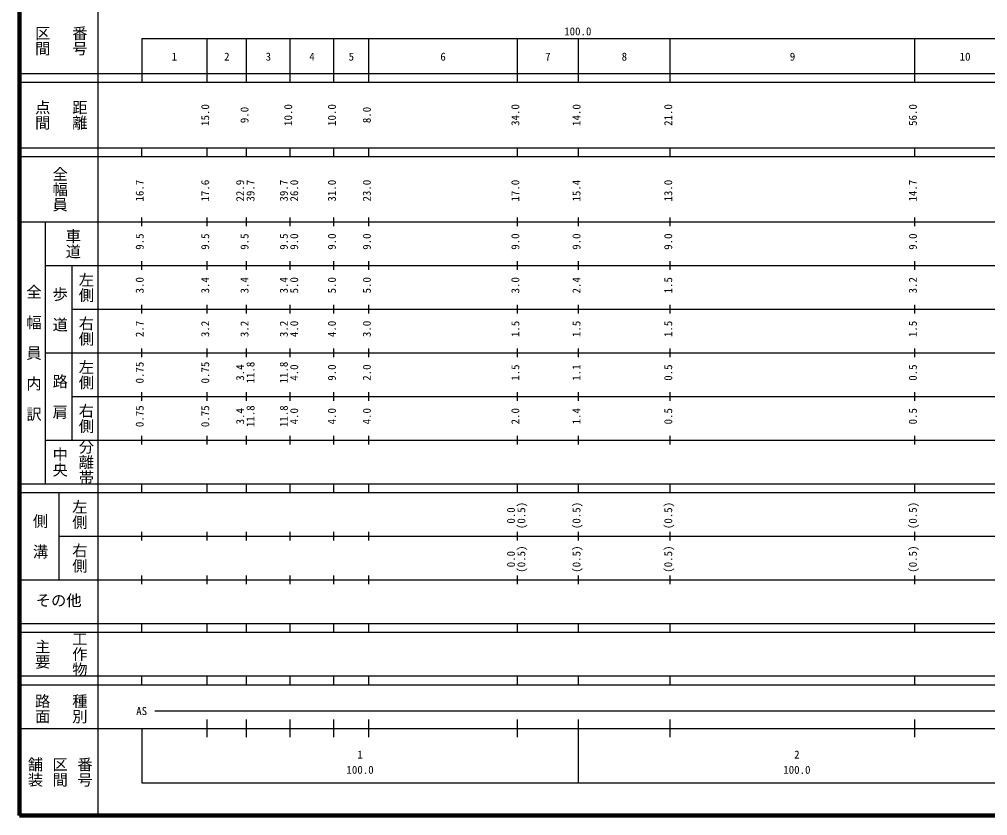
# Model space of a CAD drawing. Units: millimetres on the paper, enlarged 1000 times. Extents: x 40000 to 680000, y 20000 to 380000.
# Drawn here: x 40000 to 261662, y 20000 to 202409 of the extents above; entities that cross this region are included whole.
import ezdxf
from ezdxf.enums import TextEntityAlignment as Align

# ---------------------------------------------------------------- set-up
doc = ezdxf.new("R2010")
doc.units = ezdxf.units.MM
doc.header["$LTSCALE"] = 1000
doc.layers.add('M-TTL', color=2, linetype='Continuous', lineweight=140)
doc.layers.add('M-TTL-BAND', color=7, linetype='Continuous', lineweight=25)
doc.styles.add('@ＭＳ ゴシック', font='')
doc.styles.add('ＭＳ ゴシック', font='')
doc.styles.get('@ＭＳ ゴシック').set_extended_font_data('@MS Gothic')
doc.styles.get('ＭＳ ゴシック').set_extended_font_data('MS Gothic')

msp = doc.modelspace()

# ---------------------------------------------------------------- linework, layer by layer
at = {"layer": 'M-TTL'}
for p, q in [((40000, 380000), (40000, 20000)), ((40000, 20000), (680000, 20000))]:
    msp.add_line(p, q, dxfattribs=at)
at = {"layer": 'M-TTL-BAND'}
for p, q in [((58000, 370000), (58000, 20000)), ((68000, 198000), (579000, 198000)), ((68000, 198000), (68000, 188000)), ((83000, 188000), (83000, 198000)), ((92000, 188000), (92000, 198000)), ((102000, 188000), (102000, 198000)), ((112000, 188000), (112000, 198000)), ((120000, 188000), (120000, 198000)), ((154000, 188000), (154000, 198000)), ((168000, 188000), (168000, 198000)), ((189000, 188000), (189000, 198000)), ((245000, 188000), (245000, 198000)), ((40000, 190000), (579000, 190000)), ((40000, 188000), (579000, 188000)), ((40000, 173000), (579000, 173000)), ((68000, 171000), (68000, 173000)), ((83000, 171000), (83000, 173000)), ((92000, 171000), (92000, 173000)), ((102000, 171000), (102000, 173000)), ((112000, 171000), (112000, 173000)), ((120000, 171000), (120000, 173000)), ((154000, 171000), (154000, 173000)), ((168000, 171000), (168000, 173000)), ((189000, 171000), (189000, 173000)), ((245000, 171000), (245000, 173000)), ((40000, 171000), (579000, 171000)), ((40000, 156000), (579000, 156000)), ((46000, 96000), (46000, 156000)), ((68000, 155000), (68000, 157000)), ((83000, 155000), (83000, 157000)), ((92000, 155000), (92000, 157000)), ((102000, 155000), (102000, 157000)), ((112000, 155000), (112000, 157000)), ((120000, 155000), (120000, 157000)), ((154000, 155000), (154000, 157000)), ((168000, 155000), (168000, 157000)), ((189000, 155000), (189000, 157000)), ((245000, 155000), (245000, 157000)), ((68000, 145000), (68000, 147000)), ((83000, 145000), (83000, 147000)), ((92000, 145000), (92000, 147000)), ((102000, 145000), (102000, 147000)), ((112000, 145000), (112000, 147000)), ((120000, 145000), (120000, 147000)), ((154000, 145000), (154000, 147000)), ((168000, 145000), (168000, 147000)), ((189000, 145000), (189000, 147000)), ((245000, 145000), (245000, 147000)), ((46000, 146000), (579000, 146000)), ((52000, 146000), (52000, 106000)), ((52000, 136000), (579000, 136000)), ((68000, 135000), (68000, 137000)), ((83000, 135000), (83000, 137000)), ((92000, 135000), (92000, 137000)), ((102000, 135000), (102000, 137000)), ((112000, 135000), (112000, 137000)), ((120000, 135000), (120000, 137000)), ((154000, 135000), (154000, 137000)), ((168000, 135000), (168000, 137000)), ((189000, 135000), (189000, 137000)), ((245000, 135000), (245000, 137000)), ((68000, 125000), (68000, 127000)), ((83000, 125000), (83000, 127000)), ((92000, 125000), (92000, 127000)), ((102000, 125000), (102000, 127000)), ((112000, 125000), (112000, 127000)), ((120000, 125000), (120000, 127000)), ((154000, 125000), (154000, 127000)), ((168000, 125000), (168000, 127000)), ((189000, 125000), (189000, 127000)), ((245000, 125000), (245000, 127000)), ((46000, 126000), (579000, 126000)), ((52000, 116000), (579000, 116000)), ((68000, 115000), (68000, 117000)), ((83000, 115000), (83000, 117000)), ((92000, 115000), (92000, 117000)), ((102000, 115000), (102000, 117000)), ((112000, 115000), (112000, 117000)), ((120000, 115000), (120000, 117000)), ((154000, 115000), (154000, 117000)), ((168000, 115000), (168000, 117000)), ((189000, 115000), (189000, 117000)), ((245000, 115000), (245000, 117000)), ((68000, 105000), (68000, 107000)), ((83000, 105000), (83000, 107000)), ((92000, 105000), (92000, 107000)), ((102000, 105000), (102000, 107000)), ((112000, 105000), (112000, 107000)), ((120000, 105000), (120000, 107000)), ((154000, 105000), (154000, 107000)), ((168000, 105000), (168000, 107000)), ((189000, 105000), (189000, 107000)), ((245000, 105000), (245000, 107000)), ((46000, 106000), (579000, 106000)), ((40000, 96000), (579000, 96000)), ((68000, 94000), (68000, 96000)), ((83000, 94000), (83000, 96000)), ((92000, 94000), (92000, 96000)), ((102000, 94000), (102000, 96000)), ((112000, 94000), (112000, 96000)), ((120000, 94000), (120000, 96000)), ((154000, 94000), (154000, 96000)), ((168000, 94000), (168000, 96000)), ((189000, 94000), (189000, 96000)), ((245000, 94000), (245000, 96000)), ((40000, 94000), (579000, 94000)), ((49000, 94000), (49000, 74000)), ((68000, 83000), (68000, 85000)), ((83000, 83000), (83000, 85000)), ((92000, 83000), (92000, 85000)), ((102000, 83000), (102000, 85000)), ((112000, 83000), (112000, 85000)), ((120000, 83000), (120000, 85000)), ((154000, 83000), (154000, 85000)), ((168000, 83000), (168000, 85000)), ((189000, 83000), (189000, 85000)), ((245000, 83000), (245000, 85000)), ((49000, 84000), (579000, 84000)), ((40000, 74000), (579000, 74000)), ((68000, 73000), (68000, 75000)), ((83000, 73000), (83000, 75000)), ((92000, 73000), (92000, 75000)), ((102000, 73000), (102000, 75000)), ((112000, 73000), (112000, 75000)), ((120000, 73000), (120000, 75000)), ((154000, 73000), (154000, 75000)), ((168000, 73000), (168000, 75000)), ((189000, 73000), (189000, 75000)), ((245000, 73000), (245000, 75000)), ((40000, 64000), (579000, 64000)), ((68000, 62000), (68000, 64000)), ((83000, 62000), (83000, 64000)), ((92000, 62000), (92000, 64000)), ((102000, 62000), (102000, 64000)), ((112000, 62000), (112000, 64000)), ((120000, 62000), (120000, 64000)), ((154000, 62000), (154000, 64000)), ((168000, 62000), (168000, 64000)), ((189000, 62000), (189000, 64000)), ((245000, 62000), (245000, 64000)), ((40000, 62000), (579000, 62000)), ((40000, 52000), (579000, 52000)), ((68000, 50000), (68000, 52000)), ((83000, 50000), (83000, 52000)), ((92000, 50000), (92000, 52000)), ((102000, 50000), (102000, 52000)), ((112000, 50000), (112000, 52000)), ((120000, 50000), (120000, 52000)), ((154000, 50000), (154000, 52000)), ((168000, 50000), (168000, 52000)), ((189000, 50000), (189000, 52000)), ((245000, 50000), (245000, 52000)), ((40000, 50000), (579000, 50000)), ((71000, 44000), (465000, 44000)), ((40000, 40000), (579000, 40000)), ((68000, 40000), (68000, 27500)), ((83000, 38000), (83000, 42000)), ((92000, 38000), (92000, 42000)), ((102000, 38000), (102000, 42000)), ((112000, 38000), (112000, 42000)), ((120000, 38000), (120000, 42000)), ((154000, 38000), (154000, 42000)), ((168000, 27500), (168000, 42000)), ((189000, 38000), (189000, 42000)), ((245000, 38000), (245000, 42000)), ((68000, 27500), (579000, 27500))]:
    msp.add_line(p, q, dxfattribs=at)

# ---------------------------------------------------------------- texts
for s, height, rotation, style, p in [('区間', 2566, 270, '@ＭＳ ゴシック', (43250, 201000)), ('番号', 2566, 270, '@ＭＳ ゴシック', (51750, 201000)), ('点間', 2566, 270, '@ＭＳ ゴシック', (43250, 184000)), ('距離', 2566, 270, '@ＭＳ ゴシック', (51750, 184000)), ('15.0', 1833, 90, 'ＭＳ ゴシック', (84000, 178000)), ('9.0', 1833, 90, 'ＭＳ ゴシック', (93000, 178625)), ('10.0', 1833, 90, 'ＭＳ ゴシック', (103000, 178000)), ('10.0', 1833, 90, 'ＭＳ ゴシック', (113000, 178000)), ('8.0', 1833, 90, 'ＭＳ ゴシック', (121000, 178625)), ('34.0', 1833, 90, 'ＭＳ ゴシック', (155000, 178000)), ('14.0', 1833, 90, 'ＭＳ ゴシック', (169000, 178000)), ('21.0', 1833, 90, 'ＭＳ ゴシック', (190000, 178000)), ('56.0', 1833, 90, 'ＭＳ ゴシック', (246000, 178000)), ('全幅員', 2566, 270, '@ＭＳ ゴシック', (47250, 168750)), ('16.7', 1833, 90, 'ＭＳ ゴシック', (69000, 160674)), ('17.6', 1833, 90, 'ＭＳ ゴシック', (84000, 160674)), ('22.9', 1833, 90, 'ＭＳ ゴシック', (92000, 160674)), ('39.7', 1833, 90, 'ＭＳ ゴシック', (94370, 160674)), ('39.7', 1833, 90, 'ＭＳ ゴシック', (102000, 160674)), ('26.0', 1833, 90, 'ＭＳ ゴシック', (104370, 160674)), ('31.0', 1833, 90, 'ＭＳ ゴシック', (113000, 160674)), ('23.0', 1833, 90, 'ＭＳ ゴシック', (121000, 160674)), ('17.0', 1833, 90, 'ＭＳ ゴシック', (155000, 160674)), ('15.4', 1833, 90, 'ＭＳ ゴシック', (169000, 160674)), ('13.0', 1833, 90, 'ＭＳ ゴシック', (190000, 160674)), ('14.7', 1833, 90, 'ＭＳ ゴシック', (246000, 160674)), ('車道', 2566, 270, '@ＭＳ ゴシック', (50250, 154500)), ('9.5', 1833, 90, 'ＭＳ ゴシック', (69000, 149625)), ('9.5', 1833, 90, 'ＭＳ ゴシック', (84000, 149625)), ('9.5', 1833, 90, 'ＭＳ ゴシック', (93000, 149625)), ('9.5', 1833, 90, 'ＭＳ ゴシック', (102000, 149625)), ('9.0', 1833, 90, 'ＭＳ ゴシック', (104370, 149625)), ('9.0', 1833, 90, 'ＭＳ ゴシック', (113000, 149625)), ('9.0', 1833, 90, 'ＭＳ ゴシック', (121000, 149625)), ('9.0', 1833, 90, 'ＭＳ ゴシック', (155000, 149625)), ('9.0', 1833, 90, 'ＭＳ ゴシック', (169000, 149625)), ('9.0', 1833, 90, 'ＭＳ ゴシック', (190000, 149625)), ('9.0', 1833, 90, 'ＭＳ ゴシック', (246000, 149625)), ('左側', 2566, 270, '@ＭＳ ゴシック', (53250, 144500)), ('3.0', 1833, 90, 'ＭＳ ゴシック', (69000, 139625)), ('3.4', 1833, 90, 'ＭＳ ゴシック', (84000, 139625)), ('3.4', 1833, 90, 'ＭＳ ゴシック', (93000, 139625)), ('3.4', 1833, 90, 'ＭＳ ゴシック', (102000, 139625)), ('5.0', 1833, 90, 'ＭＳ ゴシック', (104370, 139625)), ('5.0', 1833, 90, 'ＭＳ ゴシック', (113000, 139625)), ('5.0', 1833, 90, 'ＭＳ ゴシック', (121000, 139625)), ('3.0', 1833, 90, 'ＭＳ ゴシック', (155000, 139625)), ('2.4', 1833, 90, 'ＭＳ ゴシック', (169000, 139625)), ('1.5', 1833, 90, 'ＭＳ ゴシック', (190000, 139625)), ('3.2', 1833, 90, 'ＭＳ ゴシック', (246000, 139625)), ('全\u3000幅\u3000員\u3000内\u3000訳', 2566, 270, '@ＭＳ ゴシック', (41250, 141750)), ('歩\u3000道', 2566, 270, '@ＭＳ ゴシック', (47250, 141250)), ('右側', 2566, 270, '@ＭＳ ゴシック', (53250, 134500)), ('2.7', 1833, 90, 'ＭＳ ゴシック', (69000, 129625)), ('3.2', 1833, 90, 'ＭＳ ゴシック', (84000, 129625)), ('3.2', 1833, 90, 'ＭＳ ゴシック', (93000, 129625)), ('3.2', 1833, 90, 'ＭＳ ゴシック', (102000, 129625)), ('4.0', 1833, 90, 'ＭＳ ゴシック', (104370, 129625)), ('4.0', 1833, 90, 'ＭＳ ゴシック', (113000, 129625)), ('3.0', 1833, 90, 'ＭＳ ゴシック', (121000, 129625)), ('1.5', 1833, 90, 'ＭＳ ゴシック', (155000, 129625)), ('1.5', 1833, 90, 'ＭＳ ゴシック', (169000, 129625)), ('1.5', 1833, 90, 'ＭＳ ゴシック', (190000, 129625)), ('1.5', 1833, 90, 'ＭＳ ゴシック', (246000, 129625)), ('左側', 2566, 270, '@ＭＳ ゴシック', (53250, 124500)), ('0.75', 1833, 90, 'ＭＳ ゴシック', (69000, 119000)), ('0.75', 1833, 90, 'ＭＳ ゴシック', (84000, 119000)), ('3.4', 1833, 90, 'ＭＳ ゴシック', (92000, 119625)), ('11.8', 1833, 90, 'ＭＳ ゴシック', (94370, 119000)), ('11.8', 1833, 90, 'ＭＳ ゴシック', (102000, 119000)), ('4.0', 1833, 90, 'ＭＳ ゴシック', (104370, 119625)), ('9.0', 1833, 90, 'ＭＳ ゴシック', (113000, 119625)), ('2.0', 1833, 90, 'ＭＳ ゴシック', (121000, 119625)), ('1.5', 1833, 90, 'ＭＳ ゴシック', (155000, 119625)), ('1.1', 1833, 90, 'ＭＳ ゴシック', (169000, 119625)), ('0.5', 1833, 90, 'ＭＳ ゴシック', (190000, 119625)), ('0.5', 1833, 90, 'ＭＳ ゴシック', (246000, 119625)), ('路\u3000肩', 2566, 270, '@ＭＳ ゴシック', (47250, 121250)), ('右側', 2566, 270, '@ＭＳ ゴシック', (53250, 114500)), ('0.75', 1833, 90, 'ＭＳ ゴシック', (69000, 109000)), ('0.75', 1833, 90, 'ＭＳ ゴシック', (84000, 109000)), ('3.4', 1833, 90, 'ＭＳ ゴシック', (92000, 109625)), ('11.8', 1833, 90, 'ＭＳ ゴシック', (94370, 109000)), ('11.8', 1833, 90, 'ＭＳ ゴシック', (102000, 109000)), ('4.0', 1833, 90, 'ＭＳ ゴシック', (104370, 109625)), ('4.0', 1833, 90, 'ＭＳ ゴシック', (113000, 109625)), ('4.0', 1833, 90, 'ＭＳ ゴシック', (121000, 109625)), ('2.0', 1833, 90, 'ＭＳ ゴシック', (155000, 109625)), ('1.4', 1833, 90, 'ＭＳ ゴシック', (169000, 109625)), ('0.5', 1833, 90, 'ＭＳ ゴシック', (190000, 109625)), ('0.5', 1833, 90, 'ＭＳ ゴシック', (246000, 109625)), ('中央', 2566, 270, '@ＭＳ ゴシック', (47250, 104500)), ('分離帯', 2566, 270, '@ＭＳ ゴシック', (53250, 106250)), ('左側', 2566, 270, '@ＭＳ ゴシック', (51750, 92500)), ('(0.5)', 1833, 90, 'ＭＳ ゴシック', (156370, 85639)), ('(0.5)', 1833, 90, 'ＭＳ ゴシック', (169000, 85639)), ('(0.5)', 1833, 90, 'ＭＳ ゴシック', (190000, 85639)), ('(0.5)', 1833, 90, 'ＭＳ ゴシック', (246000, 85639)), ('側\u3000溝', 2566, 270, '@ＭＳ ゴシック', (42750, 89250)), ('0.0', 1833, 90, 'ＭＳ ゴシック', (154000, 86889)), ('右側', 2566, 270, '@ＭＳ ゴシック', (51750, 82500)), ('0.0', 1833, 90, 'ＭＳ ゴシック', (154000, 76889)), ('(0.5)', 1833, 90, 'ＭＳ ゴシック', (156370, 75639)), ('(0.5)', 1833, 90, 'ＭＳ ゴシック', (169000, 75639)), ('(0.5)', 1833, 90, 'ＭＳ ゴシック', (190000, 75639)), ('(0.5)', 1833, 90, 'ＭＳ ゴシック', (246000, 75639)), ('主要', 2566, 270, '@ＭＳ ゴシック', (43250, 60500)), ('工作物', 2566, 270, '@ＭＳ ゴシック', (51750, 62250)), ('路面', 2566, 270, '@ＭＳ ゴシック', (43250, 48000)), ('種別', 2566, 270, '@ＭＳ ゴシック', (51750, 48000)), ('舗装', 2566, 270, '@ＭＳ ゴシック', (41583, 33500)), ('番号', 2566, 270, '@ＭＳ ゴシック', (52917, 33500)), ('区間', 2566, 270, '@ＭＳ ゴシック', (47250, 33500))]:
    msp.add_text(s, height=height, rotation=rotation, dxfattribs=dict(at, style=style)).set_placement(p, align=Align.BOTTOM_LEFT)
at = {"layer": 'M-TTL-BAND', "style": 'ＭＳ ゴシック'}
for s, height, p in [('100.0', 1833, (164719, 198195)), ('1', 1833, (74875, 192405)), ('2', 1833, (86875, 192405)), ('3', 1833, (96375, 192405)), ('4', 1833, (106375, 192405)), ('5', 1833, (115375, 192405)), ('6', 1833, (136375, 192405)), ('7', 1833, (160375, 192405)), ('8', 1833, (177875, 192405)), ('9', 1833, (216375, 192405)), ('10', 1833, (255250, 192405)), ('その他', 2566, (43750, 67250)), ('AS', 1833, (66750, 42500)), ('1', 1833, (117375, 32523)), ('2', 1833, (217375, 32523)), ('100.0', 1833, (114875, 29033)), ('100.0', 1833, (214875, 29033))]:
    msp.add_text(s, height=height, dxfattribs=at).set_placement(p, align=Align.BOTTOM_LEFT)

doc.saveas('drawing.dxf')
